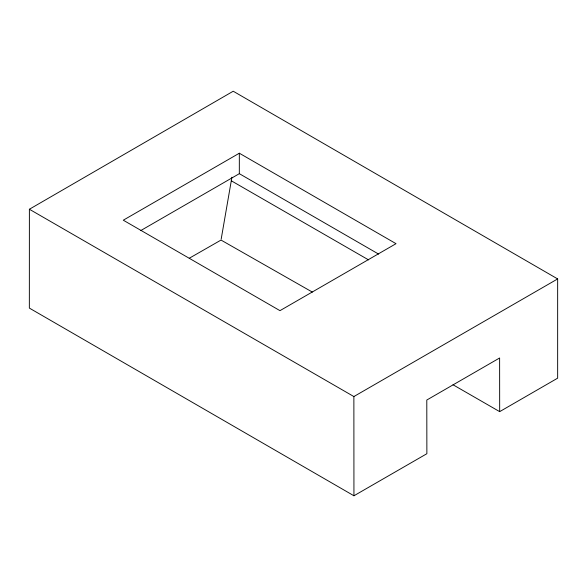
<?xml version="1.0" encoding="UTF-8"?>
<svg xmlns="http://www.w3.org/2000/svg" width="587" height="587" viewBox="0 0 587 587"><rect width="100%" height="100%" fill="white"/><g stroke="black" fill="none" stroke-linecap="round" stroke-linejoin="round"><path stroke-width="0.88" d="M29.387 209.243L29.35 308.087L353.939 495.773L426.874 453.707L426.793 400.033L499.618 357.982L499.676 411.641L557.65 378.16L557.65 278.928L233.222 91.227L29.387 209.243L353.873 396.555L353.939 495.773M140.645 230.64L239.327 173.679L239.335 153.214L396.027 243.678L279.97 310.655L123.285 220.198L239.335 153.214M221.174 239.173L231.902 177.201M353.873 396.555L557.65 278.928M189.271 258.243L221.02 240.068L312.35 292.091M239.327 173.679L378.608 254.09M231.307 180.789L368.555 259.894M453.003 384.756L499.676 411.641"/></g></svg>
